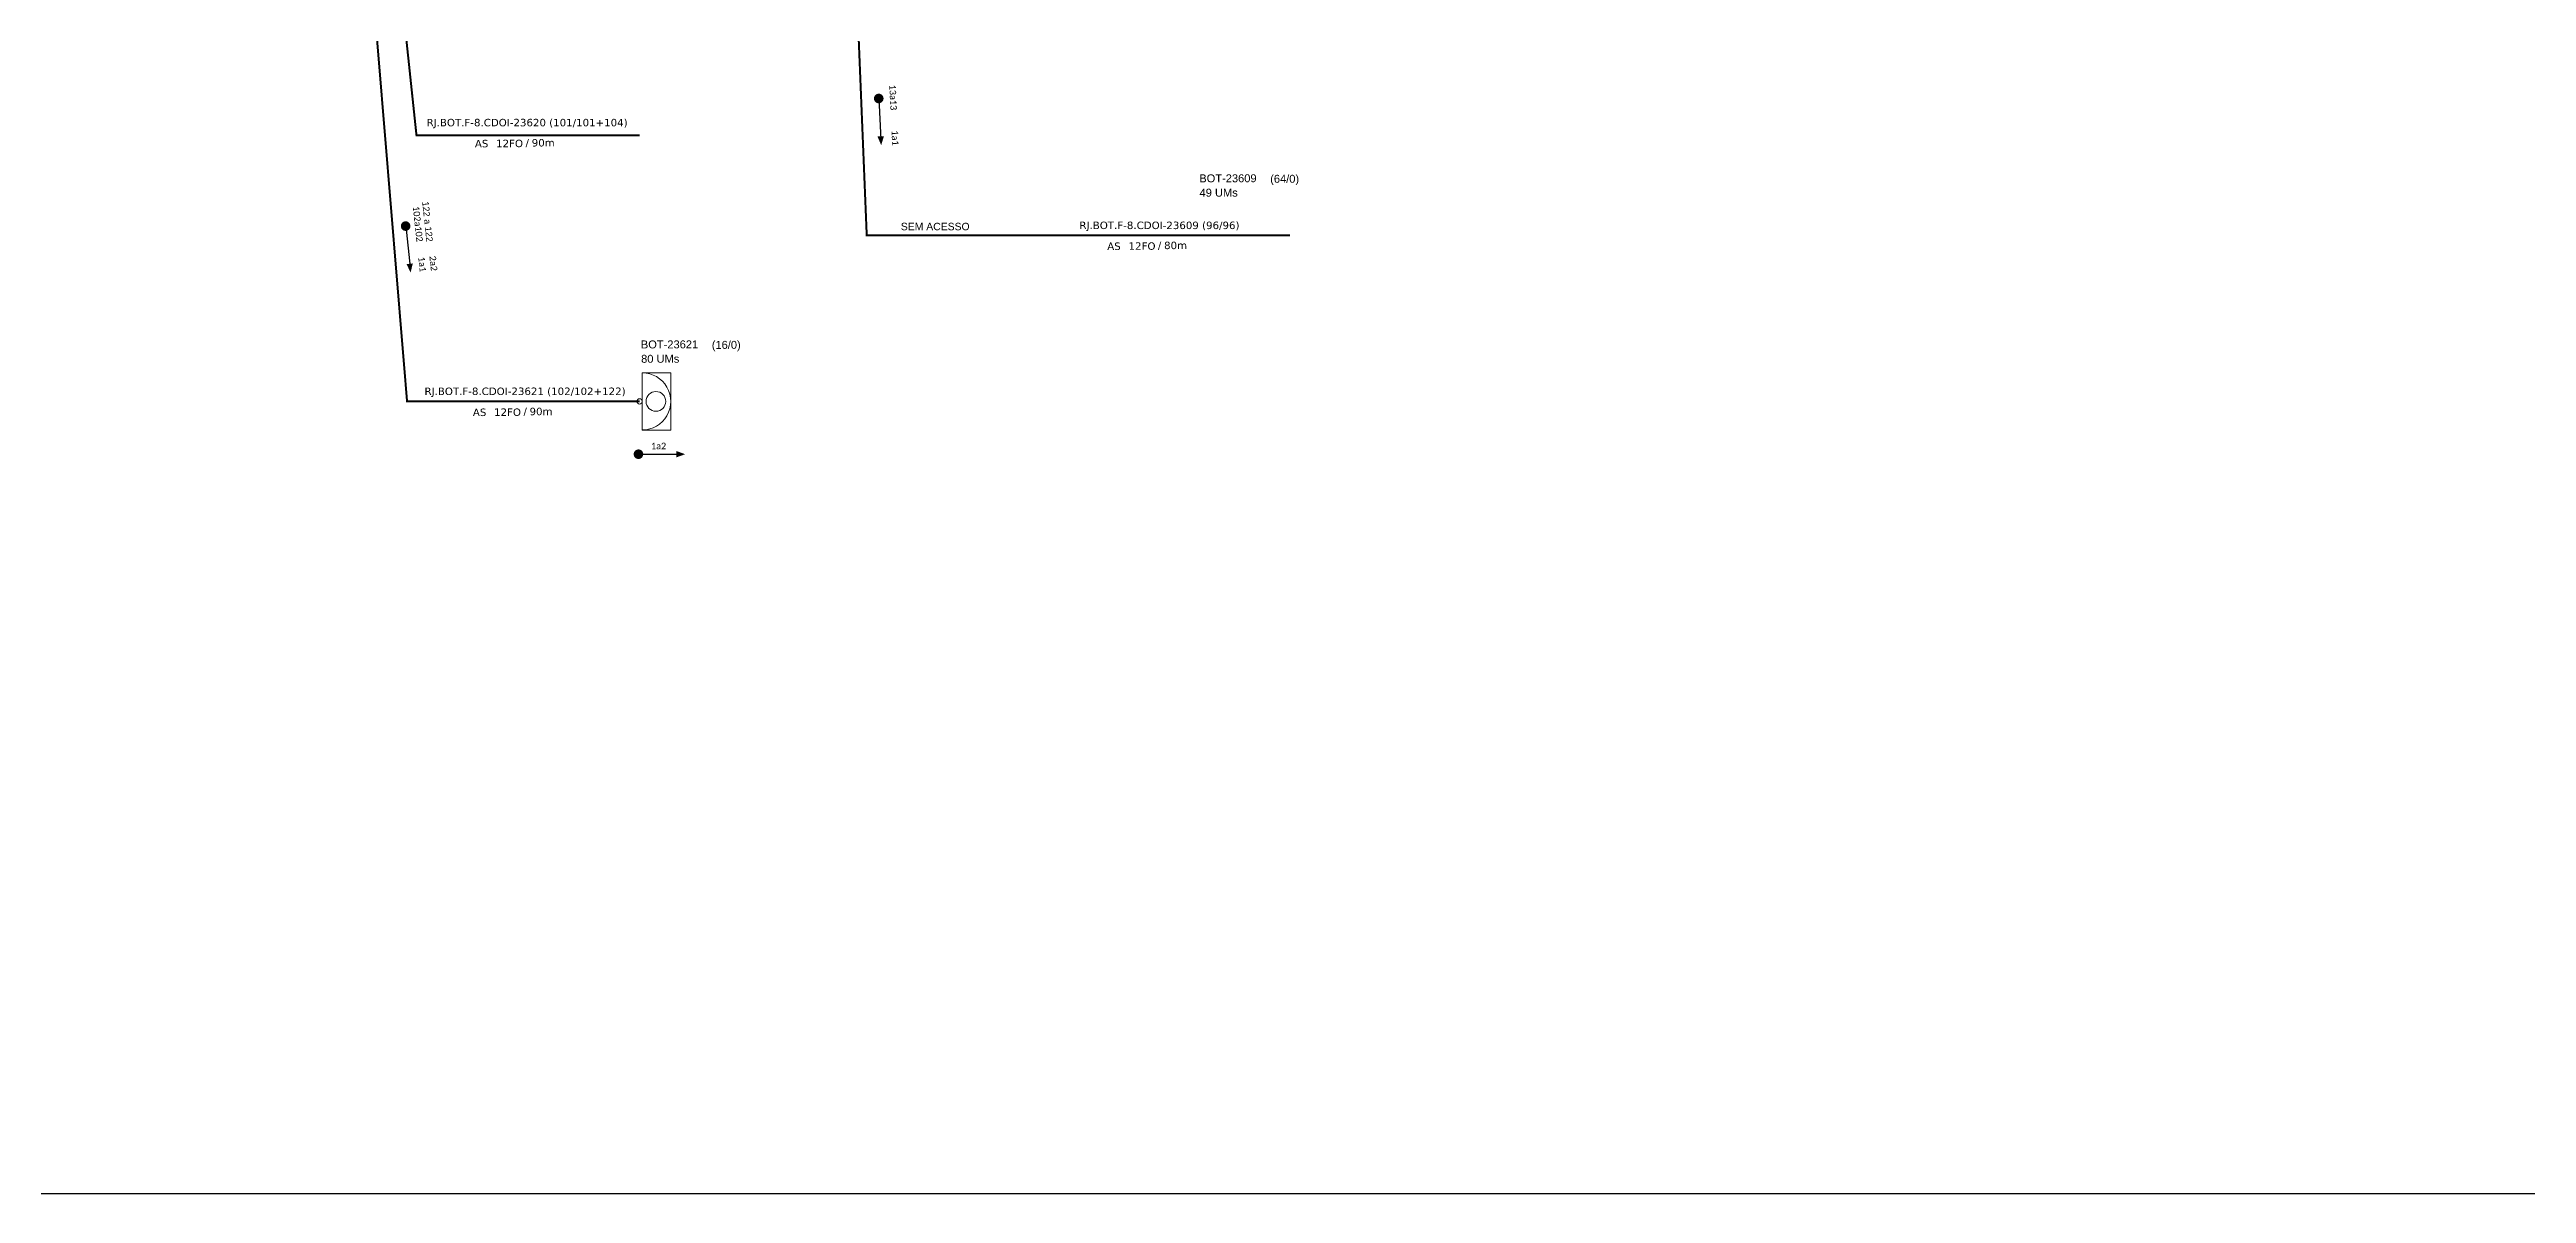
# Model space of a CAD drawing. Header units: metres. Extents: x -0.4 to 58.6, y 1.4 to 43.1.
# Drawn here: x 22.33 to 40.49, y 1.45 to 9.83 of the extents above; entities that cross this region are included whole.
import ezdxf
from ezdxf.enums import TextEntityAlignment as Align

# ---------------------------------------------------------------- set-up
doc = ezdxf.new("R2010")
doc.units = ezdxf.units.M
doc.layers.add("20.0-LEGENDA DOS CDO'S", color=1, linetype='Continuous', lineweight=0)
doc.layers.add('40.1-ETIQUETAS', color=1, linetype='Continuous', lineweight=20)
doc.layers.add('CAP a instalar', color=1, linetype='Continuous')
doc.layers.add('SETA', color=7, linetype='Continuous')
doc.styles.add('ARIAL', font='arial.ttf')
doc.styles.add('siredit', font='verdana.ttf')
doc.styles.get("Standard").update_dxf_attribs({"font": 'arial.ttf'})
doc.linetypes.add('FENCELINE1', pattern='A,0.25,-0.1,[133,ltypeshp.shx,S=0.1,R=0,X=-0.1,Y=0],-0.1,1', length=1.45)

# ---------------------------------------------------------------- blocks, each defined once
blk = doc.blocks.new('CDOE-TEXTO PADRÃO')
at = {"layer": "20.0-LEGENDA DOS CDO'S", "color": 0, "style": 'ARIAL'}
for tag, p in [('CDO_N', (0.49, 7.39)), ('CORDOALHA', (0.5, 4.33)), ('SAP', (0.51, 1.67)), ('SPLITER_1', (0.59, -0.91)), ('SPLITER_2', (0.6, -3.55)), ('(XX-XX_F)S', (0.54, -8.29)), ('(XX-XX_L)S', (0.55, -10.83)), ('UMS', (0.55, -13.15))]:
    blk.add_attdef(tag, p, '', height=1.7, rotation=0.118, dxfattribs=at)
blk.add_attdef('FIBRAS_UTILIZADAS', text='', height=1.7, rotation=0.118, dxfattribs=at).set_placement((19.77, 7.43), align=Align.CENTER)
blk = doc.blocks.new('ETIQUETA_RS5F')
at = {"layer": '40.1-ETIQUETAS', "color": 0, "style": 'siredit'}
blk.add_text('/', height=1.5, dxfattribs=at).set_placement((1.55, -1.95), align=Align.MIDDLE_RIGHT)
for tag, p in [('ETIQUETA_R_SECUNDARIA', (1.18, 2.1)), ('ETIQUETA_R_PRIMARIA', (1.18, 4.1)), ('F_ATIVAS/F_MORTAS', (1.11, -4.24))]:
    blk.add_attdef(tag, text='', height=1.5, dxfattribs=at).set_placement(p, align=Align.MIDDLE_CENTER)
for tag, p in [('TIPO_CABO', (-6.62, -2.12)), ('CAP_CABO', (0.37, -2.09))]:
    blk.add_attdef(tag, text='', height=1.5, dxfattribs=at).set_placement(p, align=Align.MIDDLE_RIGHT)
blk.add_attdef('METROS', text='', height=1.5, dxfattribs=at).set_placement((2.11, -1.95), align=Align.MIDDLE_LEFT)
for tag, p in [('FUSÃO_1', (0.82, -8.39)), ('FUSÃO_2', (0.82, -10.6)), ('FUSÃO_3', (0.82, -12.93)), ('FUSÃO_4', (0.82, -15.14)), ('FUSÃO_5', (0.82, -17.16))]:
    blk.add_attdef(tag, text='', height=1.5, dxfattribs=at).set_placement(p, align=Align.CENTER)

msp = doc.modelspace()

# ---------------------------------------------------------------- linework, layer by layer
at = {"color": 7}
msp.add_lwpolyline([(-0.39, 1.446), (58.648, 1.446), (58.648, 43.145), (-0.39, 43.145)], close=True, dxfattribs=at)
at = {"const_width": 0.0352}
for points, elevation in [([(28.408, 9.487, -1), (28.41, 9.452, -1)], 0.062), ([(24.939, 8.552, -1), (24.942, 8.517, -1)], 0.125)]:
    msp.add_lwpolyline(points, format="xyb", close=True, dxfattribs=dict(at, elevation=elevation))
at = {"color": 7, "const_width": 0.0352, "elevation": 0.125}
msp.add_lwpolyline([(26.63, 6.863, 1), (26.665, 6.863, 1)], format="xyb", close=True, dxfattribs=at)
at = {"layer": '40.1-ETIQUETAS', "color": 1}
msp.add_line((26.675, 7.041, 0.125), (26.675, 7.459, 0.125), dxfattribs=at)
at = {"layer": '40.1-ETIQUETAS', "color": 7, "elevation": 0.125}
msp.add_lwpolyline([(23.95, 19.312, 0.0146, 0.0146, 0), (25.02, 9.2, 0.0146, 0.0146, 0), (26.656, 9.2, 0.0146, 0.0146, 0)], format="xyseb", dxfattribs=at)
at = {"layer": '40.1-ETIQUETAS', "color": 1, "elevation": 0.125}
msp.add_lwpolyline([(26.675, 7.459), (26.885, 7.459), (26.885, 7.04), (26.675, 7.04)], close=True, dxfattribs=at)
at = {"layer": '40.1-ETIQUETAS', "color": 1}
for centre, major_axis, start_param, end_param in [((26.675, 7.25, 0.125), (-0.148, 0.148), 2.356194, 5.497787), ((26.656, 7.25, 0.125), (-0.0137, 0.0137), 2.356194490191767, 8.639379797371353), ((26.775, 7.25, 0.125), (0.0511, 0.0511), 3.926991, 10.210176)]:
    msp.add_ellipse(centre, major_axis=major_axis, ratio=1, start_param=start_param, end_param=end_param, dxfattribs=at)
at = {"layer": 'CAP a instalar', "color": 251, "linetype": 'FENCELINE1', "ltscale": 0.3, "true_color": 0x636466, "const_width": 0.0146, "elevation": 0.125}
msp.add_lwpolyline([(27.62, 25.62), (28.321, 8.466), (31.423, 8.466)], dxfattribs=at)
at = {"layer": 'CAP a instalar', "color": 1, "linetype": 'FENCELINE1', "ltscale": 0.3, "elevation": 0.125}
msp.add_lwpolyline([(23.95, 19.312, 0.0146, 0.0146, 0), (24.951, 7.25, 0.0146, 0.0146, 0), (26.656, 7.25, 0.0146, 0.0146, 0)], format="xyseb", dxfattribs=at)
at = {"layer": 'SETA'}
for points, elevation in [([(28.409, 9.47), (28.425, 9.168)], 0.062), ([(24.941, 8.535), (24.973, 8.234)], 0.125)]:
    msp.add_lwpolyline(points, dxfattribs=dict(at, elevation=elevation))
at = {"layer": 'SETA', "color": 7, "elevation": 0.125}
msp.add_lwpolyline([(26.647, 6.863), (26.95, 6.863)], dxfattribs=at)
at = {"layer": 'SETA'}
for points in [[(28.4, 9.191, 0.062), (28.427, 9.127, 0.062), (28.447, 9.193, 0.062)], [(24.947, 8.256, 0.125), (24.977, 8.194, 0.125), (24.993, 8.261, 0.125)]]:
    msp.add_solid(points, dxfattribs=at)
at = {"layer": 'SETA', "color": 7}
msp.add_solid([(26.926, 6.886, 0.125), (26.99, 6.863, 0.125), (26.926, 6.84, 0.125)], dxfattribs=at)

# ---------------------------------------------------------------- block references
at = {"layer": '40.1-ETIQUETAS', "color": 7}
ref = msp.add_blockref('ETIQUETA_RS5F', (25.788, 9.216, 0.125), dxfattribs=dict(at, xscale=0.03639167953199283, yscale=0.03639167953199283, zscale=0.03639167953199283))
ref.add_attrib('ETIQUETA_R_SECUNDARIA', 'RJ.BOT.F-8.CDOI-23620 (101/101+104)', dxfattribs={"color": 0, "height": 0.05459, "style": 'siredit'}).set_placement((25.831, 9.293, 0.125), align=Align.MIDDLE_CENTER)
ref.add_attrib('TIPO_CABO', 'AS', dxfattribs={"color": 0, "height": 0.0546, "style": 'siredit'}).set_placement((25.547, 9.139, 0.125), align=Align.MIDDLE_RIGHT)
ref.add_attrib('CAP_CABO', '12FO', dxfattribs={"color": 0, "height": 0.0546, "style": 'siredit'}).set_placement((25.801, 9.14, 0.125), align=Align.MIDDLE_RIGHT)
ref.add_attrib('METROS', '90m', dxfattribs={"color": 0, "height": 0.0546, "style": 'siredit'}).set_placement((25.865, 9.145, 0.125), align=Align.MIDDLE_LEFT)
at = {"layer": '40.1-ETIQUETAS', "color": 251, "true_color": 0x636466}
ref = msp.add_blockref('CDOE-TEXTO PADRÃO', (31.008, 8.465, 0.125), dxfattribs=dict(at, xscale=0.03421026759050626, yscale=0.03421026759050626, zscale=0.03421026759050626))
ref.add_attrib('CDO_N', 'BOT-23609', (30.759, 8.855, 0.125), dxfattribs={"layer": "20.0-LEGENDA DOS CDO'S", "color": 0, "height": 0.0582, "rotation": 0.118, "style": 'ARIAL'})
ref.add_attrib('CORDOALHA', '49 UMs', (30.761, 8.75, 0.125), dxfattribs={"layer": "20.0-LEGENDA DOS CDO'S", "color": 0, "height": 0.0582, "rotation": 0.118, "style": 'ARIAL'})
ref.add_attrib('FIBRAS_UTILIZADAS', '       (64/0)', dxfattribs={"layer": "20.0-LEGENDA DOS CDO'S", "color": 0, "height": 0.05815, "rotation": 0.118, "style": 'ARIAL'}).set_placement((31.306, 8.852, 0.125), align=Align.CENTER)
ref = msp.add_blockref('ETIQUETA_RS5F', (30.424, 8.464, 0.125), dxfattribs=dict(at, xscale=0.03639167953199283, yscale=0.03639167953199283, zscale=0.03639167953199283))
ref.add_attrib('ETIQUETA_R_SECUNDARIA', 'RJ.BOT.F-8.CDOI-23609 (96/96)', dxfattribs={"color": 0, "height": 0.05459, "style": 'siredit'}).set_placement((30.467, 8.54, 0.125), align=Align.MIDDLE_CENTER)
ref.add_attrib('TIPO_CABO', 'AS', dxfattribs={"color": 0, "height": 0.0546, "style": 'siredit'}).set_placement((30.183, 8.387, 0.125), align=Align.MIDDLE_RIGHT)
ref.add_attrib('CAP_CABO', '12FO', dxfattribs={"color": 0, "height": 0.0546, "style": 'siredit'}).set_placement((30.438, 8.388, 0.125), align=Align.MIDDLE_RIGHT)
ref.add_attrib('METROS', '80m', dxfattribs={"color": 0, "height": 0.0546, "style": 'siredit'}).set_placement((30.501, 8.393, 0.125), align=Align.MIDDLE_LEFT)
at = {"layer": '40.1-ETIQUETAS', "color": 1}
ref = msp.add_blockref('CDOE-TEXTO PADRÃO', (26.915, 7.249, 0.125), dxfattribs=dict(at, xscale=0.03421026759050626, yscale=0.03421026759050626, zscale=0.03421026759050626))
ref.add_attrib('CDO_N', 'BOT-23621', (26.665, 7.638, 0.125), dxfattribs={"layer": "20.0-LEGENDA DOS CDO'S", "color": 0, "height": 0.0582, "rotation": 0.118, "style": 'ARIAL'})
ref.add_attrib('CORDOALHA', '80 UMs', (26.667, 7.533, 0.125), dxfattribs={"layer": "20.0-LEGENDA DOS CDO'S", "color": 0, "height": 0.0582, "rotation": 0.118, "style": 'ARIAL'})
ref.add_attrib('FIBRAS_UTILIZADAS', '       (16/0)', dxfattribs={"layer": "20.0-LEGENDA DOS CDO'S", "color": 0, "height": 0.05815, "rotation": 0.118, "style": 'ARIAL'}).set_placement((27.212, 7.635, 0.125), align=Align.CENTER)
ref = msp.add_blockref('ETIQUETA_RS5F', (25.773, 7.247, 0.125), dxfattribs=dict(at, xscale=0.03639167953199283, yscale=0.03639167953199283, zscale=0.03639167953199283))
ref.add_attrib('ETIQUETA_R_SECUNDARIA', 'RJ.BOT.F-8.CDOI-23621 (102/102+122)', dxfattribs={"color": 0, "height": 0.05459, "style": 'siredit'}).set_placement((25.816, 7.324, 0.125), align=Align.MIDDLE_CENTER)
ref.add_attrib('TIPO_CABO', 'AS', dxfattribs={"color": 0, "height": 0.0546, "style": 'siredit'}).set_placement((25.532, 7.17, 0.125), align=Align.MIDDLE_RIGHT)
ref.add_attrib('CAP_CABO', '12FO', dxfattribs={"color": 0, "height": 0.0546, "style": 'siredit'}).set_placement((25.786, 7.171, 0.125), align=Align.MIDDLE_RIGHT)
ref.add_attrib('METROS', '90m', dxfattribs={"color": 0, "height": 0.0546, "style": 'siredit'}).set_placement((25.849, 7.176, 0.125), align=Align.MIDDLE_LEFT)

# ---------------------------------------------------------------- texts
at = {"color": 251, "linetype": 'Continuous', "true_color": 0x636466, "style": 'ARIAL'}
msp.add_text('SEM ACESSO', height=0.0546, dxfattribs=at).set_placement((28.571, 8.504, 0.062))
at = {"char_height": 0.04787, "width": 0.89252, "attachment_point": 5}
for s, insert, rotation in [('\\C7;\\fCalibri|b0|i0|c0|p34;13a13', (28.514, 9.477, 0.062), 272.9863), ('\\C7;\\fCalibri|b0|i0|c0|p34;1a1', (28.529, 9.18, 0.062), 272.9863), ('\\C7;\\fCalibri|b0|i0|c0|p34;102a102', (25.03, 8.55, 0.125), 276.1623), ('{\\C1;122 a 122}', (25.101, 8.567, 0.125), 276.1623), ('\\C7;\\fCalibri|b0|i0|c0|p34;1a1', (25.062, 8.254, 0.125), 276.1623), ('{\\fCalibri|b0|i0|c0|p34;\\C1;2a2}', (25.144, 8.261, 0.125), 276.1623)]:
    msp.add_mtext(s, dxfattribs=dict(at, insert=insert, rotation=rotation))
at = {"color": 7, "insert": (26.795, 6.923, 0.125), "char_height": 0.04787, "width": 0.89252, "attachment_point": 5}
msp.add_mtext('\\C7;\\fCalibri|b0|i0|c0|p34;1a2\\P', dxfattribs=at)

doc.saveas('drawing.dxf')
